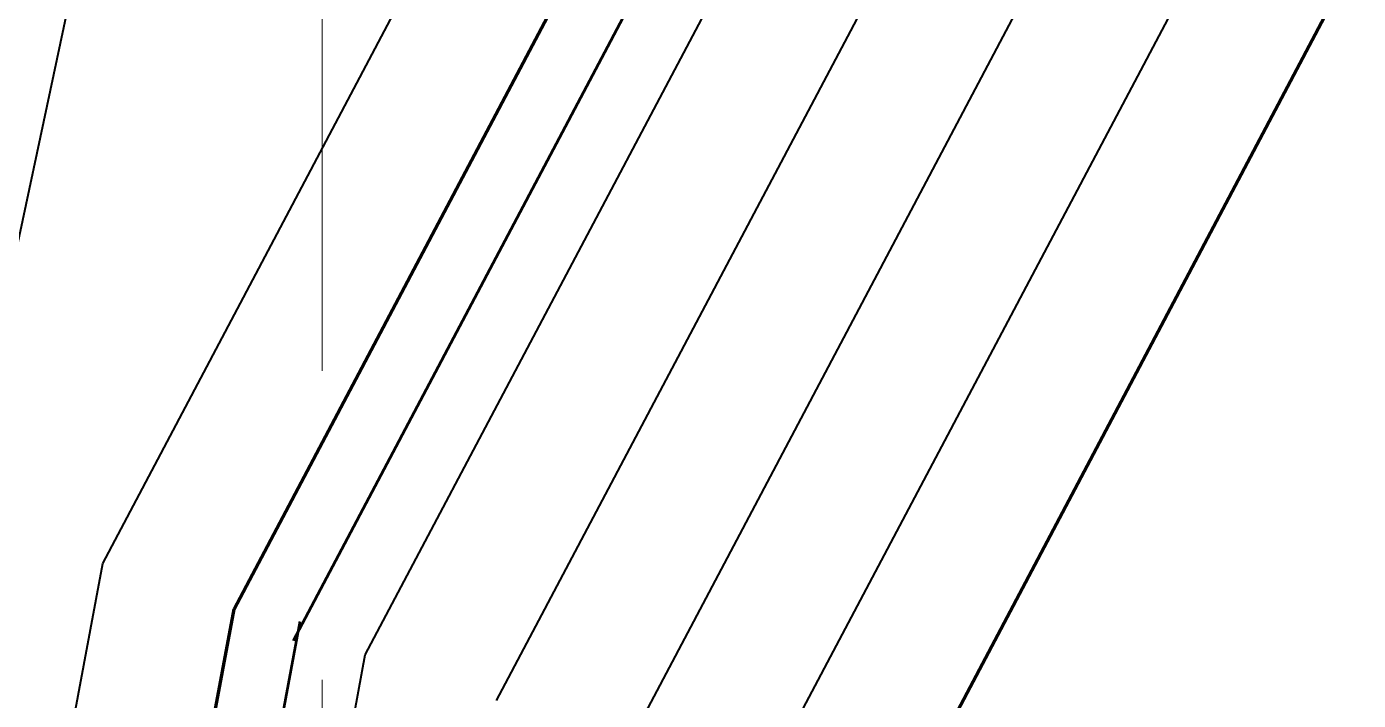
# Model space of a CAD drawing. Header units: feet. Extents: x 10084 to 13321, y 3329 to 8503.
# Drawn here: x 10645.08 to 10683.84, y 6589.34 to 6608.97 of the extents above; entities that cross this region are included whole.
import ezdxf

# ---------------------------------------------------------------- set-up
doc = ezdxf.new("R2010")
doc.units = ezdxf.units.FT
doc.header["$LTSCALE"] = 40
doc.header["$MEASUREMENT"] = 0
for name, pattern in [('DASHED', [0.75, 0.5, -0.25]), ('DGN Style 3', [204.068222, 145.763016, -58.305206]), ('HIDDEN', [0.375, 0.25, -0.125])]:
    doc.linetypes.add(name, pattern=pattern)
doc.layers.add('GRID', color=254, linetype='DASHED')
doc.layers.add('Level 1', color=7, linetype='Continuous')

msp = doc.modelspace()

# ---------------------------------------------------------------- linework, layer by layer
at = {"layer": 'GRID', "color": 252, "linetype": 'HIDDEN', "lineweight": 0, "ltscale": 1.8}
msp.add_line((10653.53, 3736.943), (10653.783, 8415.231), dxfattribs=at)
at = {"layer": 'Level 1', "color": 5, "linetype": 'Continuous', "lineweight": 40}
for p, q in [((10647.299, 6593.334), (10663.909, 6624.764)), ((10654.941, 6590.674), (10671.403, 6621.823)), ((10658.763, 6589.344), (10675.15, 6620.353)), ((10662.584, 6588.014), (10678.897, 6618.882)), ((10666.406, 6586.684), (10682.644, 6617.412)), ((10631.627, 6540.626), (10646.387, 6610.004)), ((10636.179, 6533.476), (10647.299, 6593.334)), ((10644.039, 6531.986), (10654.941, 6590.674))]:
    msp.add_line(p, q, dxfattribs=at)
at = {"layer": 'Level 1', "color": 5, "linetype": 'Continuous', "lineweight": 70}
for p, q in [((10651.12, 6592.004), (10667.656, 6623.294)), ((10670.227, 6585.354), (10686.391, 6615.941)), ((10645.639, 6562.499), (10651.12, 6592.004))]:
    msp.add_line(p, q, dxfattribs=at)
at = {"layer": 'Level 1', "color": 5, "linetype": 'DGN Style 3', "lineweight": 53}
for p, q in [((10652.853, 6591.088), (10669.389, 6622.378)), ((10647.566, 6562.141), (10653.047, 6591.646))]:
    msp.add_line(p, q, dxfattribs=at)

doc.saveas('drawing.dxf')
